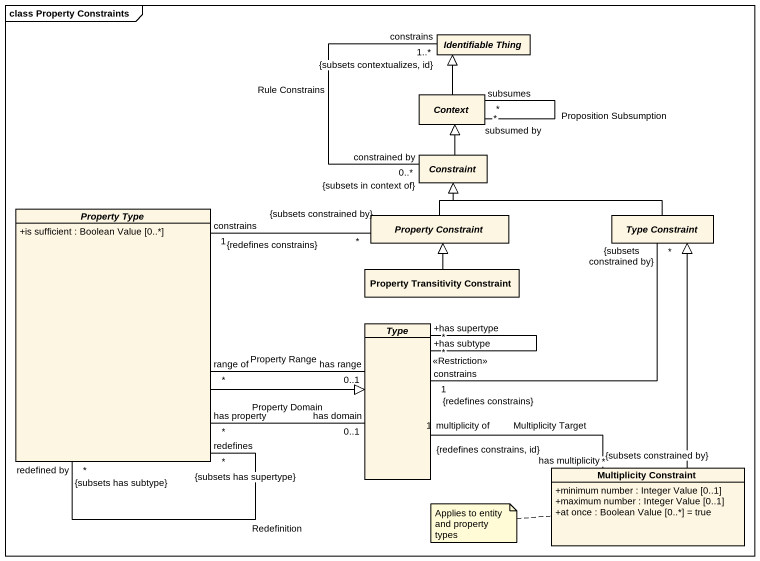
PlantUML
@startuml
mainframe class Property Constraints
hide circle
hide empty members
skinparam classAttributeIconSize 0
abstract class "Identifiable Thing" as Identifiable_Thing
abstract class Context
abstract class Constraint
abstract class "Property Type" as Property_Type {
  +is sufficient : Boolean Value [0..*]
}
abstract class "Property Constraint" as Property_Constraint
abstract class "Type Constraint" as Type_Constraint
class "Property Transitivity Constraint" as Property_Transitivity
abstract class Type
class "Multiplicity Constraint" as Multiplicity_Constraint {
  +minimum number : Integer Value [0..1]
  +maximum number : Integer Value [0..1]
  +at once : Boolean Value [0..*] = true
}
Context -up-|> Identifiable_Thing
Context "subsumed by\n*" -- "subsumes\n*" Context : Proposition Subsumption
Constraint "constrained by\n0..*\n{subsets in context of}" -up- "constrains\n1..*\n{subsets contextualizes, id}" Identifiable_Thing : Rule Constrains
Constraint -up-|> Context
Property_Type "redefined by\n*\n{subsets has subtype}" -- "redefines\n*\n{subsets has supertype}" Property_Type : Redefinition
Property_Type -right-|> Type
Property_Type "range of\n*" -right- "has range\n0..1" Type : Property Range
Property_Constraint -up-|> Constraint
Property_Constraint "*\n{subsets constrained by}" -left- "constrains\n1\n{redefines constrains}" Property_Type
Type_Constraint -left-|> Constraint
Type_Constraint "*\n{subsets constrained by}" -- "constrains\n1\n{redefines constrains}\n<<Restriction>>" Type
Property_Transitivity -up-|> Property_Constraint
Type "has domain\n0..1" -left- "has property\n*" Property_Type : Property Domain
Type "+has subtype\n*" -- "+has supertype\n*" Type
Multiplicity_Constraint -up-|> Type_Constraint
Multiplicity_Constraint "has multiplicity\n*\n{subsets constrained by}" -left- "multiplicity of\n1\n{redefines constrains, id}" Type : Multiplicity Target
note left of Multiplicity_Constraint : Applies to entity and property types
@enduml
